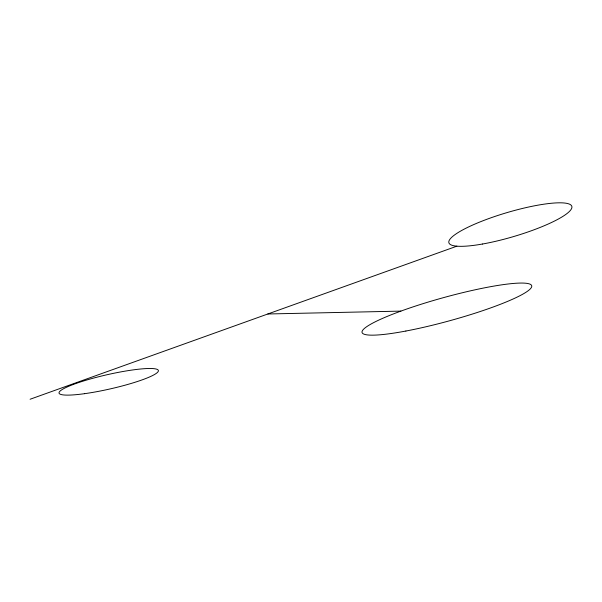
<?xml version="1.0" encoding="UTF-8"?>
<svg xmlns="http://www.w3.org/2000/svg" width="602" height="602" viewBox="0 0 602 602"><rect width="100%" height="100%" fill="white"/><g stroke="black" fill="none" stroke-linecap="round" stroke-linejoin="round"><path stroke-width="0.9" d="M30.1 399.246L456.85 246.188M267.837 313.981L400.902 311.114M405.883 331.032A87.96 11.957 -15.4 0 0 531.732 285.875A87.96 11.957 -15.4 0 0 403.092 310.316A87.96 11.957 -15.4 0 0 405.883 331.032M84.551 393.678A50.944 7.262 -12.8 0 0 158.401 370.659A50.944 7.262 -12.8 0 0 83.151 381.104A50.944 7.262 -12.8 0 0 84.551 393.678M482.405 244.036A64.113 12.424 -16.5 0 0 571.825 206.358A64.113 12.424 -16.5 0 0 476.814 223.252A64.113 12.424 -16.5 0 0 482.405 244.036"/></g></svg>
